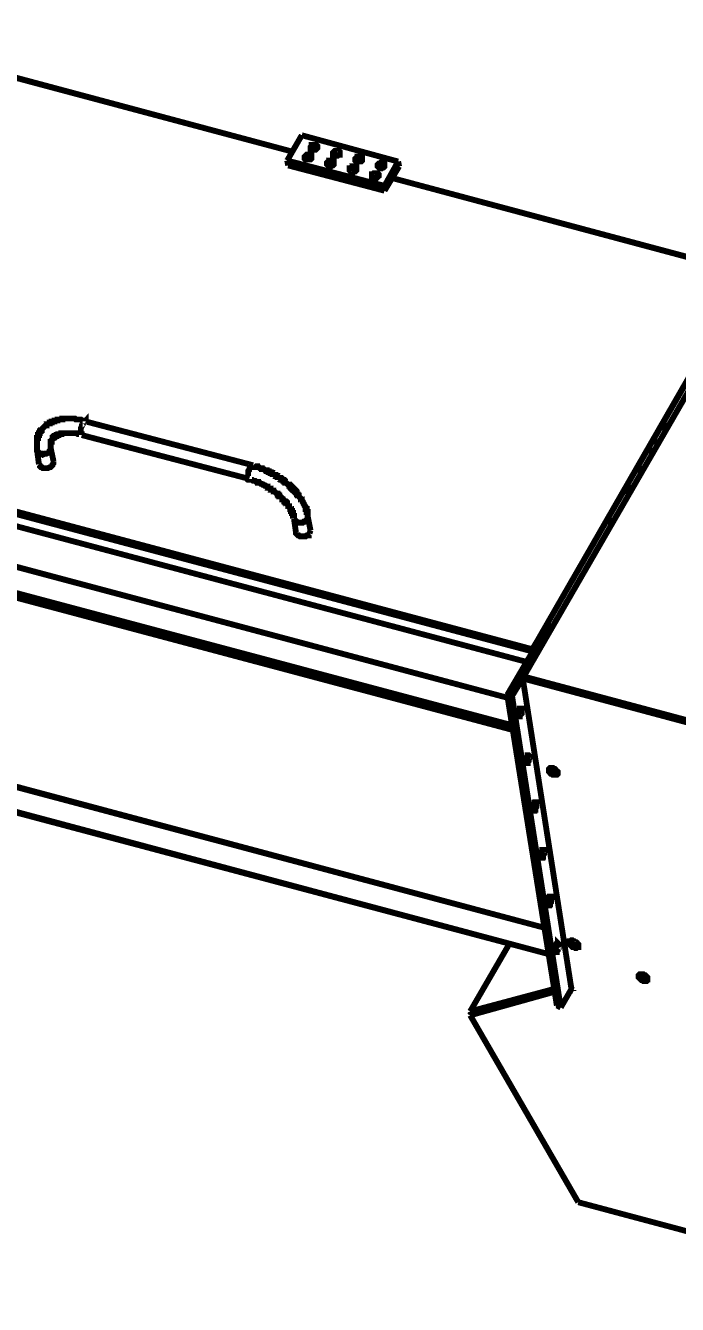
# Model space of a CAD drawing. Extents: x 0.1 to 11.6, y 0.3 to 16.2.
# Drawn here: x 4.434 to 5.55, y 5.745 to 7.934 of the extents above; entities that cross this region are included whole.
import ezdxf

# ---------------------------------------------------------------- set-up
doc = ezdxf.new("R2010")
doc.units = 0
doc.header["$MEASUREMENT"] = 0
doc.dimstyles.get("Standard").update_dxf_attribs({"dimtxt": 0.18, "dimasz": 0.18, "dimexe": 0.18, "dimexo": 0.0625, "dimgap": 0.09, "dimtad": 0, "dimtih": 1, "dimtoh": 1, "dimdec": 4, "dimzin": 0, "dimdsep": 46, "dimtxsty": 'Standard', "dimcen": 0.09, "dimadec": 0, "dimazin": 0, "dimtfac": 1, "dimtdec": 4, "dimtofl": 0, "dimtmove": 0, "dimatfit": 3, "dimfxl": 1, "dimtolj": 1, "dimtzin": 0, "dimarcsym": 0})

# ---------------------------------------------------------------- blocks, each defined once
blk = doc.blocks.new('*D4')
at = {"color": 0, "linetype": 'Continuous', "lineweight": -2, "transparency": 16777216}
blk.add_line((5.2917, 9.696), (5.2917, 8.2452), dxfattribs=at)
for start, end in [(337.5083, 345.0188), (254.9789, 262.4894)]:
    blk.add_arc((5.2917, 9.7994), 1.3741, start, end, dxfattribs=at)
at = {"color": 0, "linetype": 'Continuous', "transparency": 16777216}
for points in [[(6.5882, 9.2604), (6.5344, 9.287), (6.4817, 9.1123)], [(5.114, 8.4669), (5.1101, 8.4071), (5.2917, 8.4252)]]:
    blk.add_solid(points, dxfattribs=at)
at = {"layer": 'Defpoints', "color": 0, "linetype": 'Continuous', "transparency": 16777216}
for p in [(5.305, 9.7917), (5.2917, 9.7716), (5.2917, 9.7585), (5.7616, 8.5081), (9.4933, 7.3733)]:
    blk.add_point(p, dxfattribs=at)
at = {"color": 0, "linetype": 'Continuous', "transparency": 16777216, "insert": (5.9787, 8.6093), "char_height": 0.18, "attachment_point": 5}
blk.add_mtext('\\A1;varE', dxfattribs=at)

msp = doc.modelspace()

# ---------------------------------------------------------------- linework, layer by layer
at = {"color": 0, "const_width": 0.01}
for points in [[(4.32335, 7.87001), (4.89165, 7.71832)], [(4.89165, 7.71832), (4.32497, 7.87001)], [(4.90668, 7.74669), (4.88167, 7.70335)], [(5.07167, 7.70167), (4.90668, 7.74669)], [(4.88167, 7.70335), (4.88336, 7.69499)], [(4.88167, 7.70335), (5.04833, 7.66)], [(4.91997, 7.70503), (4.91499, 7.70503)], [(4.93001, 7.72168), (4.92503, 7.72168)], [(4.96832, 7.71164), (4.96332, 7.71164)], [(4.88336, 7.69499), (5.04833, 7.65169)], [(4.95833, 7.69499), (4.95335, 7.69336)], [(4.99832, 7.685), (4.99333, 7.68332)], [(5.00836, 7.70167), (5.00331, 7.70167)], [(5.04665, 7.69168), (5.04167, 7.69)], [(5.04833, 7.66), (5.07167, 7.70167)], [(5.04833, 7.65169), (5.07335, 7.69336)], [(5.07167, 7.70167), (5.07335, 7.69336)], [(5.03668, 7.67503), (5.03168, 7.67333)], [(5.04833, 7.66), (5.04833, 7.65169)], [(5.67333, 7.50999), (5.06168, 7.67333)], [(5.06168, 7.67333), (5.67165, 7.50999)], [(2.06168, 7.63667), (5.25999, 6.78331)], [(2.06332, 7.63499), (5.25999, 6.78331)], [(5.28668, 6.81999), (5.70335, 7.54167)], [(5.67165, 7.50999), (5.30165, 6.86664)], [(5.67165, 7.50836), (5.30165, 6.86664)], [(3.53999, 7.33664), (5.30165, 6.86664)], [(3.53999, 7.33165), (5.30003, 6.86333)], [(3.54335, 7.31), (5.29167, 6.845)], [(4.53668, 7.25667), (4.53668, 7.25836), (4.535, 7.25667), (4.53331, 7.25667), (4.53331, 7.25499), (4.53168, 7.25331)], [(4.53668, 7.25667), (4.53668, 7.25836), (4.535, 7.25836), (4.53331, 7.25836), (4.53168, 7.25836), (4.53, 7.25836), (4.52832, 7.25999), (4.52669, 7.25999), (4.52501, 7.25999), (4.52333, 7.25999), (4.52165, 7.25999), (4.52001, 7.25999), (4.51833, 7.26167), (4.51665, 7.26167), (4.51497, 7.26167), (4.51335, 7.26167), (4.51167, 7.26167), (4.50999, 7.26167), (4.50836, 7.26167), (4.50667, 7.26167), (4.50499, 7.26167), (4.50331, 7.26167), (4.50168, 7.26167), (4.5, 7.26167), (4.49832, 7.26167), (4.49669, 7.26167), (4.49669, 7.25999), (4.49501, 7.25999), (4.49333, 7.25999), (4.49164, 7.25999), (4.49001, 7.25999), (4.48833, 7.25999), (4.48833, 7.25836), (4.48665, 7.25836), (4.48503, 7.25836), (4.48335, 7.25836), (4.48335, 7.25667), (4.48167, 7.25667), (4.47999, 7.25667), (4.47835, 7.25667), (4.47835, 7.25499), (4.47667, 7.25499), (4.47499, 7.25499), (4.47499, 7.25331), (4.47331, 7.25331), (4.47168, 7.25168), (4.47, 7.25168), (4.47, 7.25), (4.46832, 7.25), (4.46669, 7.24832), (4.465, 7.24669), (4.46332, 7.24501), (4.46164, 7.24333), (4.46164, 7.24164), (4.46001, 7.24164), (4.46001, 7.24001), (4.45833, 7.24001), (4.45833, 7.23833), (4.45833, 7.23665), (4.45665, 7.23665), (4.45665, 7.23503), (4.45665, 7.23335), (4.45503, 7.23335), (4.45503, 7.23167), (4.45503, 7.22999), (4.45503, 7.22835), (4.45335, 7.22835), (4.45335, 7.22667), (4.45335, 7.22499), (4.45335, 7.22331), (4.45335, 7.22168), (4.45335, 7.22), (4.45335, 7.21832), (4.45335, 7.21669), (4.45335, 7.215), (4.45335, 7.21332), (4.45335, 7.21164), (4.45335, 7.21001), (4.45335, 7.20833)], [(4.53168, 7.25331), (4.53168, 7.25168), (4.53, 7.25), (4.53, 7.24832), (4.52832, 7.24501), (4.52832, 7.24333), (4.52832, 7.24164), (4.52832, 7.24001), (4.52832, 7.23833), (4.52832, 7.23665), (4.52832, 7.23503), (4.53, 7.23503), (4.53, 7.23335)], [(4.82335, 7.18164), (4.53668, 7.25667)], [(5.52165, 7.24669), (5.53168, 7.24333)], [(5.52333, 7.25168), (5.535, 7.24832)], [(4.47667, 7.21164), (4.47667, 7.21332), (4.47667, 7.215), (4.47667, 7.21669), (4.47667, 7.21832), (4.47667, 7.22), (4.47667, 7.22168), (4.47835, 7.22168), (4.47835, 7.22331), (4.47835, 7.22499), (4.47999, 7.22667), (4.47999, 7.22835), (4.48167, 7.22835), (4.48167, 7.22999), (4.48335, 7.22999), (4.48335, 7.23167), (4.48503, 7.23167), (4.48665, 7.23167), (4.48665, 7.23335), (4.48833, 7.23335), (4.49001, 7.23335), (4.49001, 7.23503), (4.49164, 7.23503), (4.49333, 7.23503), (4.49501, 7.23503), (4.49501, 7.23665), (4.49669, 7.23665), (4.49832, 7.23665), (4.5, 7.23665), (4.50168, 7.23665), (4.50331, 7.23665), (4.50499, 7.23665), (4.50667, 7.23665), (4.50836, 7.23665), (4.50999, 7.23665), (4.51167, 7.23665), (4.51335, 7.23665), (4.51497, 7.23665), (4.51665, 7.23665), (4.51833, 7.23665), (4.52001, 7.23665), (4.52165, 7.23665), (4.52333, 7.23503), (4.52501, 7.23503), (4.52669, 7.23503), (4.52832, 7.23503), (4.53, 7.23503), (4.53, 7.23335)], [(4.53, 7.23335), (4.81668, 7.15831)], [(5.50836, 7.22331), (5.51833, 7.22)], [(4.45335, 7.20833), (4.45335, 7.20665), (4.45503, 7.20503), (4.45665, 7.20335), (4.45833, 7.20167), (4.46001, 7.20167), (4.46164, 7.20167), (4.46332, 7.19997), (4.46669, 7.20167), (4.46832, 7.20167), (4.47, 7.20167), (4.47331, 7.20335), (4.47499, 7.20503), (4.47499, 7.20665), (4.47667, 7.20833), (4.47667, 7.21001), (4.47667, 7.21164)], [(4.45335, 7.20833), (4.45665, 7.18332)], [(4.48167, 7.18832), (4.47667, 7.21164)], [(5.50999, 7.20503), (5.49832, 7.20833)], [(3.59169, 7.18332), (5.26665, 6.73665)], [(4.45665, 7.18332), (4.45833, 7.18164), (4.45833, 7.18001), (4.46001, 7.17833), (4.46164, 7.17833), (4.46332, 7.17665), (4.465, 7.17665), (4.46832, 7.17665), (4.47, 7.17665), (4.47168, 7.17665), (4.47499, 7.17833), (4.47667, 7.17833), (4.47835, 7.18001), (4.47999, 7.18164), (4.47999, 7.18332), (4.48167, 7.185), (4.48167, 7.18668), (4.48167, 7.18832)], [(4.81836, 7.17833), (4.81668, 7.17503), (4.81668, 7.17333), (4.815, 7.17165), (4.815, 7.16997), (4.815, 7.16667), (4.815, 7.16499), (4.815, 7.16336), (4.815, 7.16168), (4.815, 7.16), (4.815, 7.15831), (4.81668, 7.15831)], [(4.82335, 7.18164), (4.82167, 7.18164), (4.81999, 7.18001), (4.81999, 7.17833), (4.81836, 7.17833)], [(4.91667, 7.095), (4.91667, 7.09668), (4.91667, 7.09831), (4.91667, 7.09999), (4.91667, 7.10167), (4.91499, 7.10167), (4.91499, 7.10335), (4.91499, 7.10499), (4.91499, 7.10667), (4.91336, 7.10667), (4.91336, 7.10835), (4.91336, 7.11003), (4.91168, 7.11165), (4.91168, 7.11333), (4.91, 7.11501), (4.91, 7.11664), (4.90831, 7.11833), (4.90831, 7.12001), (4.90668, 7.12169), (4.90668, 7.12332), (4.905, 7.12332), (4.905, 7.125), (4.90332, 7.12668), (4.90169, 7.12831), (4.90169, 7.12999), (4.90001, 7.12999), (4.90001, 7.13167), (4.89833, 7.13167), (4.89833, 7.13336), (4.89833, 7.13499), (4.89665, 7.13499), (4.89665, 7.13667), (4.89501, 7.13667), (4.89501, 7.13835), (4.89333, 7.13835), (4.89333, 7.13997), (4.89165, 7.13997), (4.89165, 7.14165), (4.88997, 7.14165), (4.88997, 7.14333), (4.88835, 7.14333), (4.88835, 7.14501), (4.88667, 7.14501), (4.88667, 7.14665), (4.88499, 7.14665), (4.88499, 7.14833), (4.88336, 7.14833), (4.88167, 7.15001), (4.87999, 7.15169), (4.87831, 7.15169), (4.87831, 7.15332), (4.87668, 7.15332), (4.87668, 7.155), (4.875, 7.155), (4.875, 7.15668), (4.87332, 7.15668), (4.87169, 7.15668), (4.87169, 7.15831), (4.87001, 7.15831), (4.87001, 7.16), (4.86833, 7.16), (4.86664, 7.16168), (4.86501, 7.16168), (4.86501, 7.16336), (4.86333, 7.16336), (4.86165, 7.16336), (4.86165, 7.16499), (4.86003, 7.16499), (4.85835, 7.16667), (4.85667, 7.16667), (4.85667, 7.16835), (4.85499, 7.16835), (4.85335, 7.16835), (4.85335, 7.16997), (4.85167, 7.16997), (4.84999, 7.16997), (4.84999, 7.17165), (4.84831, 7.17165), (4.84668, 7.17165), (4.84668, 7.17333), (4.845, 7.17333), (4.84332, 7.17333), (4.84169, 7.17503), (4.84, 7.17503), (4.83832, 7.17503), (4.83832, 7.17665), (4.83664, 7.17665), (4.83501, 7.17665), (4.83333, 7.17833), (4.83165, 7.17833), (4.83003, 7.17833), (4.83003, 7.18001), (4.82835, 7.18001), (4.82667, 7.18001), (4.82497, 7.18001), (4.82335, 7.18164)], [(5.48167, 7.17833), (5.49164, 7.17503)], [(3.59831, 7.17333), (5.26833, 6.72835)], [(4.81668, 7.15831), (4.81668, 7.15668), (4.81836, 7.15668), (4.81999, 7.15668), (4.82167, 7.15668), (4.82335, 7.155), (4.82497, 7.155), (4.82667, 7.155), (4.82835, 7.15332), (4.83003, 7.15332), (4.83165, 7.15332), (4.83165, 7.15169), (4.83333, 7.15169), (4.83501, 7.15169), (4.83664, 7.15001), (4.83832, 7.15001), (4.84, 7.14833), (4.84169, 7.14833), (4.84332, 7.14665), (4.845, 7.14665), (4.84668, 7.14501), (4.84831, 7.14501), (4.84831, 7.14333), (4.84999, 7.14333), (4.85167, 7.14165), (4.85335, 7.14165), (4.85335, 7.13997), (4.85499, 7.13997), (4.85667, 7.13835), (4.85835, 7.13835), (4.85835, 7.13667), (4.86003, 7.13667), (4.86165, 7.13499), (4.86333, 7.13336), (4.86501, 7.13336), (4.86501, 7.13167), (4.86664, 7.13167), (4.86664, 7.12999), (4.86833, 7.12999), (4.86833, 7.12831), (4.87001, 7.12831), (4.87169, 7.12668), (4.87332, 7.125), (4.87332, 7.12332), (4.875, 7.12332), (4.87668, 7.12169), (4.87668, 7.12001), (4.87831, 7.12001), (4.87831, 7.11833), (4.87999, 7.11833), (4.87999, 7.11664), (4.88167, 7.11664), (4.88167, 7.11501), (4.88336, 7.11333), (4.88336, 7.11165), (4.88499, 7.11165), (4.88499, 7.11003), (4.88667, 7.10835), (4.88667, 7.10667), (4.88835, 7.10667), (4.88835, 7.10499), (4.88835, 7.10335), (4.88997, 7.10335), (4.88997, 7.10167), (4.88997, 7.09999), (4.89165, 7.09999), (4.89165, 7.09831), (4.89165, 7.09668), (4.89165, 7.095), (4.89333, 7.095), (4.89333, 7.09332), (4.89333, 7.09169), (4.89333, 7.09)], [(5.47999, 7.17503), (5.49001, 7.17165)], [(5.45833, 7.13835), (5.46832, 7.13499)], [(5.46332, 7.14501), (5.47331, 7.14165)], [(4.89333, 7.09), (4.89665, 7.06668)], [(4.91667, 7.09), (4.91499, 7.08832), (4.91336, 7.08664), (4.91168, 7.08501), (4.91, 7.08501), (4.90831, 7.08333), (4.905, 7.08333), (4.90332, 7.08333), (4.90169, 7.08333), (4.89833, 7.08501), (4.89665, 7.08501), (4.89501, 7.08664), (4.89501, 7.08832), (4.89333, 7.09)], [(4.92165, 7.06999), (4.91667, 7.095)], [(4.91667, 7.09), (4.91667, 7.095)], [(4.91997, 7.065), (4.92165, 7.06999)], [(5.42833, 7.08664), (5.44, 7.08333)], [(5.44, 7.08501), (5.43001, 7.08832)], [(4.91997, 7.065), (4.91835, 7.06332), (4.91835, 7.06168), (4.91499, 7.06168), (4.91336, 7.06), (4.91168, 7.06), (4.91, 7.06), (4.90668, 7.06), (4.905, 7.06), (4.90332, 7.06), (4.90169, 7.06168), (4.90001, 7.06168), (4.89833, 7.06332), (4.89665, 7.065), (4.89665, 7.06668)], [(5.32835, 6.91168), (5.30333, 6.87001)], [(5.32835, 6.90831), (5.30333, 6.86664)], [(5.32835, 6.90831), (5.32835, 6.91168)], [(5.30333, 6.87001), (5.30165, 6.86165)], [(5.30333, 6.87001), (5.30333, 6.86664)], [(5.25836, 6.78836), (5.30333, 6.86501)], [(5.26167, 6.78668), (5.30664, 6.86501)], [(5.30165, 6.86664), (5.30003, 6.86333)], [(5.30165, 6.86501), (5.30003, 6.86333)], [(5.30003, 6.86333), (5.30003, 6.86003)], [(5.30165, 6.86664), (5.30165, 6.86501)], [(5.30165, 6.86664), (5.30333, 6.86664)], [(5.30165, 6.86501), (5.30165, 6.86165)], [(5.30333, 6.86664), (5.30333, 6.86501)], [(5.30664, 6.86501), (5.30333, 6.86501)], [(5.30664, 6.86501), (5.30832, 6.85667)], [(5.26167, 6.78668), (5.28, 6.81836)], [(5.26665, 6.78668), (5.285, 6.81668)], [(5.28668, 6.81999), (5.28331, 6.81999), (5.28, 6.81836)], [(5.285, 6.81668), (5.28, 6.81836)], [(5.285, 6.81668), (5.28668, 6.81999)], [(5.36833, 6.285), (5.285, 6.81668)], [(5.66499, 6.715), (5.285, 6.81668)], [(5.285, 6.81668), (5.36833, 6.285)], [(5.285, 6.81668), (5.28668, 6.81668)], [(5.66667, 6.71832), (5.28668, 6.81999)], [(3.81836, 6.79167), (5.32167, 6.38997)], [(3.81999, 6.78999), (5.32167, 6.38997)], [(5.26167, 6.78668), (5.25836, 6.78836)], [(5.34332, 6.25667), (5.25836, 6.78836)], [(5.34668, 6.25499), (5.26167, 6.78668)], [(5.26167, 6.78668), (5.26665, 6.78668)], [(5.34999, 6.25331), (5.26665, 6.78668)], [(3.72999, 6.77001), (5.32835, 6.345)], [(3.73167, 6.77165), (5.32835, 6.345)], [(5.27669, 6.75667), (5.27832, 6.76167)], [(5.27669, 6.75667), (5.27832, 6.76167)], [(5.28999, 6.67503), (5.29167, 6.68164)], [(5.28999, 6.67503), (5.29167, 6.68164)], [(5.33165, 6.66336), (5.33165, 6.66168), (5.33165, 6.66), (5.33333, 6.65831), (5.33501, 6.65668), (5.33664, 6.65668), (5.33832, 6.655), (5.34, 6.655), (5.34169, 6.655), (5.34332, 6.655), (5.345, 6.655)], [(5.33165, 6.66336), (5.33165, 6.66168), (5.33165, 6.66), (5.33333, 6.65831), (5.33501, 6.65668), (5.33664, 6.65668), (5.33832, 6.655), (5.34, 6.655), (5.34169, 6.655), (5.34332, 6.655), (5.345, 6.655)], [(5.33501, 6.66336), (5.33832, 6.66), (5.34332, 6.65831)], [(5.33832, 6.66168), (5.33832, 6.66)], [(5.30333, 6.595), (5.30501, 6.60167)], [(5.30333, 6.595), (5.30501, 6.60167)], [(5.315, 6.51497), (5.31668, 6.52001)], [(5.315, 6.51497), (5.31668, 6.52001)], [(5.32835, 6.43332), (5.33003, 6.44)], [(5.32835, 6.43332), (5.33003, 6.44)], [(5.36664, 6.36664), (5.36833, 6.36501), (5.37001, 6.36333), (5.37001, 6.36165), (5.37169, 6.36165), (5.37332, 6.36003), (5.375, 6.36003), (5.37668, 6.35835), (5.37831, 6.35835), (5.37999, 6.36003)], [(5.36664, 6.36664), (5.36833, 6.36501), (5.37001, 6.36333), (5.37001, 6.36165), (5.37169, 6.36165), (5.37332, 6.36003), (5.375, 6.36003), (5.37668, 6.35835), (5.37831, 6.35835), (5.37999, 6.36003)], [(5.37001, 6.36833), (5.375, 6.36501), (5.37999, 6.36333)], [(5.26167, 6.36165), (5.19499, 6.24669)], [(5.34, 6.35335), (5.34169, 6.35835)], [(5.34, 6.35335), (5.34169, 6.35835)], [(5.48503, 6.31), (5.48665, 6.30832), (5.48833, 6.30664), (5.48833, 6.30501), (5.49001, 6.30333), (5.49164, 6.30333), (5.49333, 6.30333), (5.49501, 6.30165), (5.49669, 6.30165), (5.49832, 6.30165), (5.49832, 6.30333)], [(5.48503, 6.31), (5.48665, 6.30832), (5.48833, 6.30664), (5.48833, 6.30501), (5.49001, 6.30333), (5.49164, 6.30333), (5.49333, 6.30333), (5.49501, 6.30165), (5.49669, 6.30165), (5.49832, 6.30165), (5.49832, 6.30333)], [(5.48833, 6.31), (5.49333, 6.30664), (5.49832, 6.30501)], [(5.19499, 6.24669), (5.33832, 6.285)], [(5.33832, 6.28), (5.19499, 6.24001)], [(5.19667, 6.24333), (5.33832, 6.28168)], [(5.36833, 6.285), (5.34999, 6.25331)], [(5.36664, 6.28331), (5.37169, 6.28168)], [(5.37169, 6.28331), (5.36833, 6.285)], [(5.36833, 6.285), (5.37001, 6.285)], [(5.37169, 6.28168), (5.37169, 6.28331)], [(5.19499, 6.24669), (5.19667, 6.24333)], [(5.19667, 6.24333), (5.19499, 6.24001)], [(5.19499, 6.24001), (5.37999, 5.91997)], [(5.34668, 6.25499), (5.34332, 6.25667)], [(5.34668, 6.25499), (5.34999, 6.25331)], [(5.37999, 5.91997), (6.01665, 5.75)]]:
    msp.add_lwpolyline(points, dxfattribs=at)
for points in [[(4.92165, 7.72667), (4.92165, 7.72499), (4.92165, 7.72331), (4.92333, 7.72331), (4.92333, 7.72168), (4.92503, 7.72168), (4.92665, 7.72168), (4.92833, 7.72168), (4.93001, 7.72168), (4.93164, 7.72331), (4.93332, 7.72499), (4.93332, 7.72667), (4.93332, 7.72835), (4.93164, 7.72999), (4.93001, 7.72999), (4.92833, 7.72999), (4.92665, 7.72999), (4.92503, 7.72999), (4.92333, 7.72999), (4.92333, 7.72835), (4.92165, 7.72667)], [(4.91168, 7.71001), (4.91168, 7.70833), (4.91168, 7.70665), (4.91336, 7.70503), (4.91499, 7.70503), (4.91667, 7.70503), (4.91835, 7.70503), (4.91997, 7.70503), (4.92165, 7.70503), (4.92333, 7.70665), (4.92333, 7.70833), (4.92333, 7.71001), (4.92333, 7.71164), (4.92165, 7.71164), (4.91997, 7.71332), (4.91835, 7.71332), (4.91667, 7.71332), (4.91499, 7.71332), (4.91336, 7.71164), (4.91168, 7.71001)], [(4.94997, 7.69997), (4.94997, 7.69835), (4.94997, 7.69667), (4.95167, 7.69499), (4.95335, 7.69336), (4.95503, 7.69336), (4.95665, 7.69336), (4.95833, 7.69499), (4.96001, 7.69499), (4.96164, 7.69667), (4.96164, 7.69835), (4.96164, 7.69997), (4.96164, 7.70167), (4.96001, 7.70167), (4.95833, 7.70335), (4.95665, 7.70335), (4.95503, 7.70335), (4.95335, 7.70335), (4.95335, 7.70167), (4.95167, 7.70167), (4.94997, 7.69997)], [(4.96001, 7.71669), (4.96001, 7.715), (4.96001, 7.71332), (4.96164, 7.71332), (4.96164, 7.71164), (4.96332, 7.71164), (4.965, 7.71164), (4.96669, 7.71164), (4.96832, 7.71164), (4.97, 7.71332), (4.97168, 7.71332), (4.97168, 7.715), (4.97168, 7.71669), (4.97168, 7.71832), (4.97, 7.72), (4.96832, 7.72), (4.96669, 7.72), (4.965, 7.72), (4.96332, 7.72), (4.96164, 7.71832), (4.96001, 7.71669)], [(4.99832, 7.70665), (4.99832, 7.70503), (4.99832, 7.70335), (5, 7.70167), (5.00168, 7.70167), (5.00331, 7.70167), (5.00499, 7.70167), (5.00667, 7.70167), (5.00836, 7.70167), (5.00999, 7.70335), (5.00999, 7.70503), (5.00999, 7.70665), (5.00999, 7.70833), (5.00836, 7.70833), (5.00667, 7.71001), (5.00499, 7.71001), (5.00331, 7.71001), (5.00168, 7.71001), (5.00168, 7.70833), (5, 7.70833), (4.99832, 7.70665)], [(4.98833, 7.69), (4.98833, 7.68832), (4.98833, 7.68668), (4.99001, 7.685), (4.99164, 7.685), (4.99164, 7.68332), (4.99333, 7.68332), (4.99501, 7.68332), (4.99669, 7.685), (4.99832, 7.685), (5, 7.68668), (5, 7.68832), (5, 7.69), (5, 7.69168), (4.99832, 7.69168), (4.99669, 7.69168), (4.99501, 7.69336), (4.99333, 7.69336), (4.99333, 7.69168), (4.99164, 7.69168), (4.99001, 7.69), (4.98833, 7.69)], [(5.02669, 7.68001), (5.02669, 7.67833), (5.02669, 7.67665), (5.02669, 7.67503), (5.02832, 7.67503), (5.03, 7.67333), (5.03168, 7.67333), (5.03331, 7.67333), (5.035, 7.67333), (5.03668, 7.67503), (5.03836, 7.67665), (5.03836, 7.67833), (5.03836, 7.68001), (5.03668, 7.68164), (5.035, 7.68164), (5.03331, 7.68164), (5.03168, 7.68164), (5.03, 7.68164), (5.02832, 7.68001), (5.02669, 7.68001)], [(5.03668, 7.69667), (5.03668, 7.69499), (5.03668, 7.69336), (5.03836, 7.69168), (5.03999, 7.69168), (5.03999, 7.69), (5.04167, 7.69), (5.04335, 7.69), (5.04497, 7.69168), (5.04665, 7.69168), (5.04833, 7.69336), (5.04833, 7.69499), (5.04833, 7.69667), (5.04833, 7.69835), (5.04665, 7.69835), (5.04497, 7.69997), (5.04335, 7.69997), (5.04167, 7.69997), (5.03999, 7.69835), (5.03836, 7.69835), (5.03668, 7.69667)], [(5.28331, 6.76335), (5.28331, 6.76497), (5.28168, 6.76497), (5.28, 6.76497), (5.28, 6.76335), (5.28, 6.76167), (5.27832, 6.76167), (5.27832, 6.75836), (5.27832, 6.75667), (5.27669, 6.75499), (5.27832, 6.75331), (5.27832, 6.75168), (5.28, 6.75168), (5.28, 6.75331), (5.28168, 6.75499), (5.28331, 6.75667), (5.28331, 6.75836), (5.28331, 6.76167), (5.28331, 6.76335)], [(5.29665, 6.68332), (5.29497, 6.685), (5.29335, 6.685), (5.29335, 6.68332), (5.29167, 6.68164), (5.29167, 6.68001), (5.28999, 6.67833), (5.28999, 6.67665), (5.28999, 6.67503), (5.28999, 6.67333), (5.28999, 6.67165), (5.29167, 6.67165), (5.29335, 6.67165), (5.29335, 6.67333), (5.29497, 6.67503), (5.29497, 6.67665), (5.29497, 6.67833), (5.29665, 6.68001), (5.29665, 6.68164), (5.29665, 6.68332)], [(5.345, 6.655), (5.345, 6.65668), (5.34332, 6.65831), (5.34169, 6.65831), (5.34169, 6.66), (5.34, 6.66168), (5.33832, 6.66168), (5.33664, 6.66336), (5.33501, 6.66336), (5.33333, 6.66336), (5.33165, 6.66336), (5.33003, 6.66168), (5.33003, 6.66), (5.33003, 6.65831), (5.33003, 6.65668), (5.33165, 6.655), (5.33333, 6.65332), (5.33501, 6.65332), (5.33664, 6.65169), (5.33832, 6.65169), (5.34, 6.65169), (5.34169, 6.65169), (5.34332, 6.65169), (5.345, 6.65332), (5.345, 6.655)], [(5.30832, 6.60335), (5.30832, 6.60499), (5.30664, 6.60499), (5.30664, 6.60335), (5.30501, 6.60335), (5.30501, 6.60167), (5.30333, 6.59999), (5.30333, 6.59831), (5.30333, 6.59668), (5.30333, 6.595), (5.30333, 6.59332), (5.30333, 6.59169), (5.30333, 6.59), (5.30501, 6.59), (5.30501, 6.59169), (5.30664, 6.59169), (5.30664, 6.59332), (5.30664, 6.595), (5.30832, 6.59668), (5.30832, 6.59831), (5.30832, 6.59999), (5.30832, 6.60167), (5.30832, 6.60335)], [(5.32167, 6.52165), (5.32167, 6.52333), (5.31999, 6.52333), (5.31836, 6.52333), (5.31836, 6.52165), (5.31668, 6.52001), (5.31668, 6.51833), (5.31668, 6.51665), (5.315, 6.51497), (5.315, 6.51335), (5.315, 6.51167), (5.31668, 6.50999), (5.31836, 6.50999), (5.31836, 6.51167), (5.31999, 6.51167), (5.31999, 6.51335), (5.31999, 6.51497), (5.32167, 6.51665), (5.32167, 6.51833), (5.32167, 6.52001), (5.32167, 6.52165)], [(5.33333, 6.44168), (5.33333, 6.44336), (5.33165, 6.44336), (5.33165, 6.44168), (5.33003, 6.44168), (5.33003, 6.44), (5.32835, 6.43832), (5.32835, 6.43668), (5.32835, 6.435), (5.32835, 6.43332), (5.32835, 6.43164), (5.32835, 6.43001), (5.32835, 6.42833), (5.33003, 6.42833), (5.33003, 6.43001), (5.33165, 6.43001), (5.33165, 6.43164), (5.33333, 6.43332), (5.33333, 6.435), (5.33333, 6.43668), (5.33333, 6.43832), (5.33501, 6.44), (5.33333, 6.44168)], [(5.34668, 6.36003), (5.34668, 6.36165), (5.345, 6.36333), (5.345, 6.36165), (5.34332, 6.36165), (5.34332, 6.36003), (5.34169, 6.36003), (5.34169, 6.35835), (5.34169, 6.35667), (5.34169, 6.35499), (5.34, 6.35335), (5.34, 6.35167), (5.34169, 6.34999), (5.34169, 6.34831), (5.34332, 6.34831), (5.34332, 6.34999), (5.345, 6.35167), (5.345, 6.35335), (5.34668, 6.35499), (5.34668, 6.35667), (5.34668, 6.35835), (5.34668, 6.36003)], [(5.37999, 6.36003), (5.37999, 6.36165), (5.37831, 6.36333), (5.37668, 6.36501), (5.375, 6.36501), (5.37332, 6.36664), (5.37169, 6.36664), (5.37001, 6.36833), (5.36833, 6.36833), (5.36664, 6.36664), (5.36501, 6.36664), (5.36501, 6.36501), (5.36501, 6.36333), (5.36501, 6.36165), (5.36664, 6.36165), (5.36664, 6.36003), (5.36833, 6.35835), (5.37001, 6.35667), (5.37169, 6.35667), (5.37332, 6.35667), (5.375, 6.35499), (5.37668, 6.35499), (5.37831, 6.35667), (5.37999, 6.35667), (5.37999, 6.35835), (5.37999, 6.36003)], [(5.49832, 6.30333), (5.49832, 6.30501), (5.49669, 6.30664), (5.49501, 6.30832), (5.49333, 6.30832), (5.49164, 6.31), (5.49001, 6.31), (5.48833, 6.31), (5.48665, 6.31), (5.48503, 6.31), (5.48335, 6.30832), (5.48335, 6.30664), (5.48335, 6.30501), (5.48503, 6.30333), (5.48665, 6.30165), (5.48833, 6.30003), (5.49001, 6.30003), (5.49164, 6.29833), (5.49333, 6.29833), (5.49501, 6.29833), (5.49669, 6.29833), (5.49832, 6.30003), (5.49832, 6.30165), (5.49832, 6.30333)]]:
    msp.add_lwpolyline(points, close=True, dxfattribs=at)

# ---------------------------------------------------------------- dimensions: what is measured, and where the dimension line sits
at = {"linetype": 'Continuous'}
dim = msp.add_angular_dim_2l(base=(5.76164, 8.50809), line1=((5.30501, 9.79167), (9.49333, 7.37332)), line2=((5.29167, 9.77165), (5.29167, 9.75853)), text='varE', dimstyle='Standard', dxfattribs=at)
dim.commit()
dim.dimension.update_dxf_attribs({"geometry": '*D4', "text_midpoint": (5.97872, 8.60931)})

doc.saveas('drawing.dxf')
